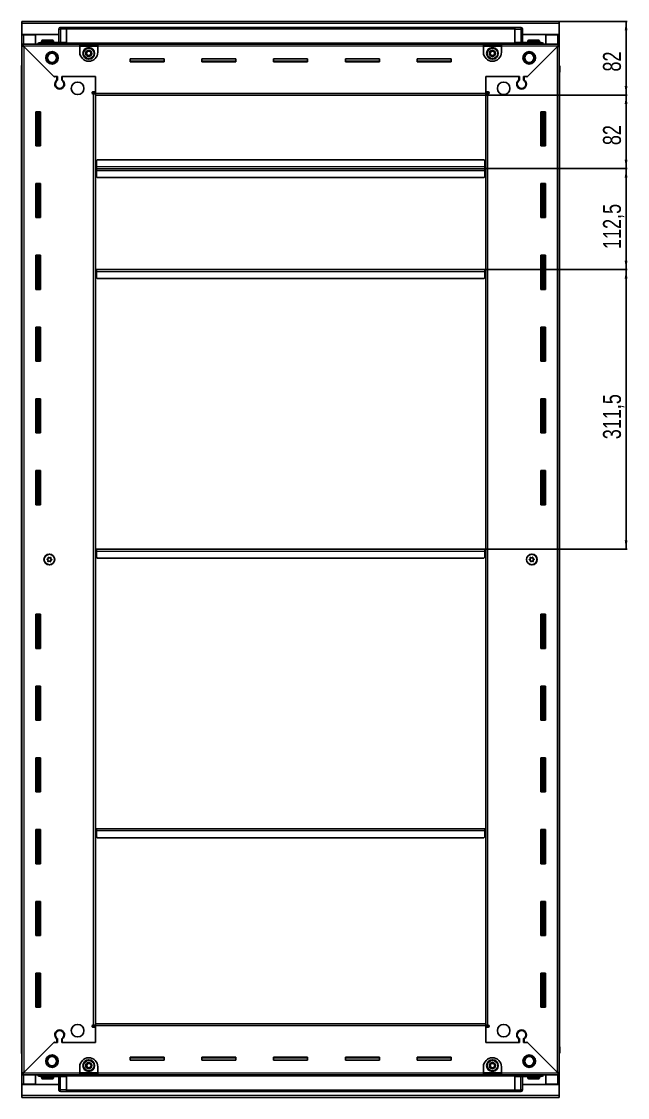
# Model space of a CAD drawing. Header units: millimetres. Extents: x 877 to 4148, y -1224 to 1882.
# Drawn here: x 3472 to 4148, y 549 to 1748 of the extents above; entities that cross this region are included whole.
import ezdxf

# ---------------------------------------------------------------- set-up
doc = ezdxf.new("R2010")
doc.units = ezdxf.units.MM
doc.layers.add('FORMAT', color=7, linetype='Continuous')
doc.styles.add('SLDTEXTSTYLE0', font='TXT', dxfattribs={"width": 0.75})
doc.dimstyles.new('SLDDIMSTYLE0', dxfattribs={"dimtxt": 20, "dimasz": 10, "dimexe": 0, "dimexo": 0.0625, "dimgap": 5, "dimtad": 2, "dimdec": 1, "dimrnd": 1e-09, "dimzin": 12, "dimdsep": 46, "dimtxsty": 'SLDTEXTSTYLE0', "dimsah": 1, "dimcen": 0.09, "dimadec": 0, "dimazin": 3, "dimtfac": 1, "dimtofl": 0, "dimtmove": 0, "dimatfit": 3, "dimfxl": 0, "dimfrac": 2, "dimtolj": 1, "dimtzin": 12, "dimarcsym": 0})

# ---------------------------------------------------------------- blocks, each defined once
blk = doc.blocks.new('_D_6')
at = {"layer": 'FORMAT'}
for p, q in [((4071.6, 1747.7), (4147.1, 1747.7)), ((4146.1, 1747.7), (4146.1, 1665.7)), ((3989.6, 1665.7), (4147.1, 1665.7))]:
    blk.add_line(p, q, dxfattribs=at)
for points in [[(4146.1, 1747.7), (4144.5, 1737.7), (4147.6, 1737.7)], [(4146.1, 1665.7), (4147.6, 1675.7), (4144.5, 1675.7)]]:
    blk.add_solid(points, dxfattribs=at)
at = {"layer": 'FORMAT', "insert": (4120.3, 1691.9), "char_height": 20, "attachment_point": 1, "rotation": 90, "style": 'SLDTEXTSTYLE0'}
blk.add_mtext('82', dxfattribs=at)
blk = doc.blocks.new('_D_7')
at = {"layer": 'FORMAT'}
for p, q in [((3989.6, 1665.7), (4147.1, 1665.7)), ((4146.1, 1583.7), (4146.1, 1665.7)), ((3988.6, 1583.7), (4147.1, 1583.7))]:
    blk.add_line(p, q, dxfattribs=at)
for points in [[(4146.1, 1665.7), (4144.5, 1655.7), (4147.6, 1655.7)], [(4146.1, 1583.7), (4147.6, 1593.7), (4144.5, 1593.7)]]:
    blk.add_solid(points, dxfattribs=at)
at = {"layer": 'FORMAT', "insert": (4120.3, 1609.9), "char_height": 20, "attachment_point": 1, "rotation": 90, "style": 'SLDTEXTSTYLE0'}
blk.add_mtext('82', dxfattribs=at)
blk = doc.blocks.new('_D_8')
at = {"layer": 'FORMAT'}
for p, q in [((3988.6, 1583.7), (4147.1, 1583.7)), ((4146.1, 1583.7), (4146.1, 1471.2)), ((3988.6, 1471.2), (4147.1, 1471.2))]:
    blk.add_line(p, q, dxfattribs=at)
for points in [[(4146.1, 1583.7), (4144.5, 1573.7), (4147.6, 1573.7)], [(4146.1, 1471.2), (4147.6, 1481.2), (4144.5, 1481.2)]]:
    blk.add_solid(points, dxfattribs=at)
at = {"layer": 'FORMAT', "insert": (4120.3, 1494.2), "char_height": 20, "attachment_point": 1, "rotation": 90, "style": 'SLDTEXTSTYLE0'}
blk.add_mtext('112,5', dxfattribs=at)
blk = doc.blocks.new('_D_9')
at = {"layer": 'FORMAT'}
for p, q in [((3988.6, 1471.2), (4147.1, 1471.2)), ((4146.1, 1471.2), (4146.1, 1159.7)), ((3988.6, 1159.7), (4147.1, 1159.7))]:
    blk.add_line(p, q, dxfattribs=at)
for points in [[(4146.1, 1471.2), (4144.5, 1461.2), (4147.6, 1461.2)], [(4146.1, 1159.7), (4147.6, 1169.7), (4144.5, 1169.7)]]:
    blk.add_solid(points, dxfattribs=at)
at = {"layer": 'FORMAT', "insert": (4120.3, 1282.2), "char_height": 20, "attachment_point": 1, "rotation": 90, "style": 'SLDTEXTSTYLE0'}
blk.add_mtext('311,5', dxfattribs=at)

msp = doc.modelspace()

# ---------------------------------------------------------------- linework, layer by layer
at = {"color": 7, "linetype": 'Continuous', "lineweight": 25}
for p, q in [((3472.58, 1745.56), (3472.58, 1747.66)), ((3472.58, 1747.66), (4071.58, 1747.66)), ((3472.58, 1733.16), (3472.58, 1745.56)), ((3513.58, 1724.16), (3513.58, 1739.16)), ((3514.26, 1740.66), (3514.26, 1740.66)), ((3515.58, 1741.16), (3522.08, 1741.16)), ((3515.58, 1741.16), (3522.08, 1741.16)), ((3522.08, 1741.16), (3522.08, 1741.16)), ((3522.08, 1741.16), (3522.08, 1741.16)), ((3522.08, 1741.16), (3522.08, 1739.16)), ((4022.08, 1741.01), (3522.08, 1741.01)), ((3522.08, 1724.16), (3522.08, 1739.16)), ((4022.08, 1741.16), (4022.08, 1741.16)), ((4028.58, 1741.16), (4022.08, 1741.16)), ((4028.58, 1741.16), (4022.08, 1741.16)), ((4022.08, 1741.16), (4022.08, 1739.16)), ((4022.08, 1724.16), (4022.08, 1739.16)), ((4030.58, 1739.16), (4030.58, 1739.16)), ((4030.58, 1724.16), (4030.58, 1739.16)), ((4071.58, 1747.66), (4071.58, 1745.56)), ((4071.58, 1745.56), (4071.58, 1733.16)), ((3513.58, 1733.16), (3472.58, 1733.16)), ((3472.58, 1732.66), (3472.58, 1733.16)), ((3472.58, 1732.66), (3474.68, 1732.66)), ((3472.58, 1722.41), (3472.58, 1732.66)), ((3474.08, 1732.66), (3474.08, 1733.16)), ((3487.58, 1732.66), (3474.68, 1732.66)), ((3487.58, 1722.41), (3487.58, 1732.66)), ((3495.38, 1726.86), (3506.78, 1726.86)), ((4071.58, 1733.16), (4030.58, 1733.16)), ((4037.38, 1726.86), (4048.78, 1726.86)), ((4056.58, 1722.41), (4056.58, 1732.66)), ((4056.58, 1732.66), (4069.48, 1732.66)), ((4069.48, 1732.66), (4071.58, 1732.66)), ((4070.08, 1732.66), (4070.08, 1733.16)), ((4071.58, 1732.66), (4071.58, 1733.16)), ((4071.58, 1732.66), (4071.58, 1722.41)), ((3472.58, 1720.91), (3472.58, 1722.41)), ((3472.58, 1722.41), (3473.58, 1722.41)), ((3472.58, 1720.41), (3472.58, 1720.91)), ((3472.58, 1720.91), (3473.58, 1720.91)), ((3472.58, 575.91), (3472.58, 1720.41)), ((3474.08, 1720.41), (3472.58, 1720.41)), ((3473.58, 1720.91), (3473.58, 1722.41)), ((3473.58, 1722.41), (3537.08, 1722.41)), ((3474.18, 1720.31), (3508.08, 1686.41)), ((3508.78, 1685.71), (3474.68, 1719.81)), ((3493.08, 1724.16), (3522.08, 1724.16)), ((3494.58, 1726.06), (3494.58, 1724.16)), ((3507.58, 1724.16), (3507.58, 1726.06)), ((3522.01, 1722.41), (3522.08, 1724.13)), ((3522.08, 1724.16), (3522.08, 1723.66)), ((3522.08, 1723.01), (4022.08, 1723.01)), ((3537.08, 1720.31), (3537.08, 1722.41)), ((3537.08, 1722.41), (3557.08, 1722.41)), ((3537.08, 1720.91), (3557.08, 1720.91)), ((3537.08, 1713.41), (3537.08, 1720.31)), ((3557.08, 1722.41), (3987.08, 1722.41)), ((3557.08, 1722.41), (3557.08, 1720.31)), ((3557.08, 1720.31), (3557.08, 1713.41)), ((3987.08, 1720.31), (3987.08, 1722.41)), ((3987.08, 1722.41), (4007.08, 1722.41)), ((3987.08, 1720.91), (4007.08, 1720.91)), ((3987.08, 1713.41), (3987.08, 1720.31)), ((4007.08, 1722.41), (4070.58, 1722.41)), ((4007.08, 1722.41), (4007.08, 1720.31)), ((4007.08, 1720.31), (4007.08, 1713.41)), ((4022.08, 1724.16), (4022.08, 1723.66)), ((4051.08, 1724.16), (4022.08, 1724.16)), ((4022.08, 1724.13), (4022.16, 1722.41)), ((4069.48, 1719.81), (4035.38, 1685.71)), ((4036.08, 1686.41), (4069.98, 1720.31)), ((4036.58, 1726.06), (4036.58, 1724.16)), ((4049.58, 1724.16), (4049.58, 1726.06)), ((4070.08, 1720.41), (4071.58, 1720.41)), ((4070.58, 1720.91), (4070.58, 1722.41)), ((4070.58, 1722.41), (4071.58, 1722.41)), ((4070.58, 1720.91), (4071.58, 1720.91)), ((4071.58, 1720.91), (4071.58, 1722.41)), ((4071.58, 1720.91), (4071.58, 1720.41)), ((4071.58, 1720.41), (4071.58, 575.91)), ((3631.08, 1706.16), (3593.08, 1706.16)), ((3593.08, 1706.16), (3593.08, 1702.66)), ((3631.08, 1703.41), (3593.08, 1703.41)), ((3593.08, 1702.66), (3631.08, 1702.66)), ((3631.08, 1702.66), (3631.08, 1706.16)), ((3711.08, 1706.16), (3673.08, 1706.16)), ((3673.08, 1706.16), (3673.08, 1702.66)), ((3711.08, 1703.41), (3673.08, 1703.41)), ((3673.08, 1702.66), (3711.08, 1702.66)), ((3711.08, 1702.66), (3711.08, 1706.16)), ((3791.08, 1706.16), (3753.08, 1706.16)), ((3753.08, 1706.16), (3753.08, 1702.66)), ((3791.08, 1703.41), (3753.08, 1703.41)), ((3753.08, 1702.66), (3791.08, 1702.66)), ((3791.08, 1702.66), (3791.08, 1706.16)), ((3871.08, 1706.16), (3833.08, 1706.16)), ((3833.08, 1706.16), (3833.08, 1702.66)), ((3871.08, 1703.41), (3833.08, 1703.41)), ((3833.08, 1702.66), (3871.08, 1702.66)), ((3871.08, 1702.66), (3871.08, 1706.16)), ((3951.08, 1706.16), (3913.08, 1706.16)), ((3913.08, 1706.16), (3913.08, 1702.66)), ((3951.08, 1703.41), (3913.08, 1703.41)), ((3913.08, 1702.66), (3951.08, 1702.66)), ((3951.08, 1702.66), (3951.08, 1706.16)), ((3472.08, 1697.66), (3472.08, 1691.16)), ((3472.08, 1691.16), (3472.08, 1697.66)), ((3472.08, 1691.16), (3472.08, 1691.16)), ((3472.58, 1691.16), (3472.08, 1691.16)), ((3472.23, 1691.16), (3472.23, 605.16)), ((4071.59, 1698.98), (4071.59, 1698.98)), ((4071.59, 1691.16), (4072.08, 1691.16)), ((4071.93, 605.16), (4071.93, 1691.16)), ((4072.08, 1691.16), (4072.08, 1697.66)), ((4072.08, 1691.16), (4072.08, 1691.16)), ((4072.09, 1691.16), (4072.08, 1691.16)), ((4072.09, 1697.66), (4072.09, 1691.16)), ((3508.08, 1686.41), (3512.28, 1686.41)), ((3509.48, 1686.41), (3508.78, 1685.71)), ((3511.58, 1686.41), (3509.48, 1686.41)), ((3511.58, 1686.41), (3511.58, 1682.52)), ((3512.28, 1686.41), (3512.28, 1682.12)), ((3516.88, 1686.41), (3554.58, 1686.41)), ((3516.88, 1682.12), (3516.88, 1686.41)), ((3517.58, 1682.52), (3517.58, 1686.41)), ((3554.58, 1686.41), (3517.58, 1686.41)), ((3554.58, 1667.76), (3554.58, 1686.41)), ((3554.58, 1669.16), (3554.58, 1686.41)), ((3989.58, 1686.41), (4027.28, 1686.41)), ((3989.58, 1667.76), (3989.58, 1686.41)), ((3989.58, 1686.41), (3989.58, 1669.16)), ((4026.58, 1686.41), (3989.58, 1686.41)), ((4026.58, 1686.41), (4026.58, 1682.52)), ((4027.28, 1686.41), (4027.28, 1682.12)), ((4031.88, 1686.41), (4036.08, 1686.41)), ((4031.88, 1682.12), (4031.88, 1686.41)), ((4034.68, 1686.41), (4032.58, 1686.41)), ((4032.58, 1682.52), (4032.58, 1686.41)), ((4035.38, 1685.71), (4034.68, 1686.41)), ((3512.58, 1673.55), (3512.58, 1672.79)), ((3551.73, 1669.16), (3554.58, 1669.16)), ((3552.48, 1667.16), (3551.73, 1667.16)), ((3552.48, 1667.16), (3554.58, 1667.16)), ((3554.58, 1668.16), (3552.58, 1668.16)), ((3552.58, 1668.16), (3552.58, 1667.16)), ((3554.58, 1665.66), (3554.58, 1667.76)), ((3989.58, 1669.16), (3992.43, 1669.16)), ((3991.58, 1668.16), (3989.58, 1668.16)), ((3989.58, 1667.76), (3989.58, 1665.66)), ((3989.58, 1667.16), (3991.68, 1667.16)), ((3991.58, 1667.16), (3991.58, 1668.16)), ((3992.43, 1667.16), (3991.68, 1667.16)), ((4031.58, 1673.55), (4031.58, 1672.79)), ((3989.58, 1665.66), (3554.58, 1665.66)), ((3554.58, 630.66), (3554.58, 1665.66)), ((3989.58, 1665.66), (3989.58, 630.66)), ((3493.08, 1647.16), (3488.08, 1647.16)), ((3488.08, 1647.16), (3488.08, 1609.16)), ((3490.23, 1609.16), (3490.23, 1647.16)), ((3492.03, 1609.16), (3492.03, 1647.16)), ((3492.06, 1609.16), (3492.06, 1647.16)), ((3493.08, 1609.16), (3493.08, 1647.16)), ((4051.08, 1647.16), (4051.08, 1609.16)), ((4056.08, 1647.16), (4051.08, 1647.16)), ((4052.11, 1647.16), (4052.11, 1609.16)), ((4052.14, 1647.16), (4052.14, 1609.16)), ((4053.93, 1647.16), (4053.93, 1609.16)), ((4056.08, 1609.16), (4056.08, 1647.16)), ((3488.08, 1609.16), (3493.08, 1609.16)), ((4051.08, 1609.16), (4056.08, 1609.16)), ((3555.33, 1583.66), (3554.58, 1583.66)), ((3555.58, 1586.51), (3555.33, 1586.51)), ((3555.33, 1586.51), (3555.33, 1583.66)), ((3555.33, 1583.66), (3555.33, 1580.81)), ((3556.58, 1593.66), (3555.58, 1592.66)), ((3555.58, 1592.66), (3555.58, 1585.76)), ((3555.58, 1583.66), (3555.58, 1585.76)), ((3555.58, 1581.56), (3555.58, 1583.66)), ((3988.58, 1583.66), (3555.58, 1583.66)), ((3987.58, 1593.66), (3556.58, 1593.66)), ((3988.58, 1592.66), (3987.58, 1593.66)), ((3988.58, 1585.76), (3988.58, 1592.66)), ((3988.83, 1586.51), (3988.58, 1586.51)), ((3988.58, 1585.76), (3988.58, 1583.66)), ((3988.58, 1583.66), (3988.58, 1581.56)), ((3988.83, 1583.66), (3988.83, 1586.51)), ((3988.83, 1580.81), (3988.83, 1583.66)), ((3989.58, 1583.66), (3988.83, 1583.66)), ((3555.33, 1580.81), (3555.58, 1580.81)), ((3555.58, 1581.56), (3555.58, 1574.66)), ((3555.58, 1574.66), (3556.58, 1573.66)), ((3556.58, 1573.66), (3987.58, 1573.66)), ((3987.58, 1573.66), (3988.58, 1574.66)), ((3988.58, 1574.66), (3988.58, 1581.56)), ((3988.58, 1580.81), (3988.83, 1580.81)), ((3493.08, 1567.16), (3488.08, 1567.16)), ((3488.08, 1567.16), (3488.08, 1529.16)), ((3490.23, 1529.16), (3490.23, 1567.16)), ((3492.03, 1529.16), (3492.03, 1567.16)), ((3492.06, 1529.16), (3492.06, 1567.16)), ((3493.08, 1529.16), (3493.08, 1567.16)), ((4051.08, 1567.16), (4051.08, 1529.16)), ((4056.08, 1567.16), (4051.08, 1567.16)), ((4052.11, 1567.16), (4052.11, 1529.16)), ((4052.14, 1567.16), (4052.14, 1529.16)), ((4053.93, 1567.16), (4053.93, 1529.16)), ((4056.08, 1529.16), (4056.08, 1567.16)), ((3488.08, 1529.16), (3493.08, 1529.16)), ((4051.08, 1529.16), (4056.08, 1529.16)), ((3493.08, 1487.16), (3488.08, 1487.16)), ((3488.08, 1487.16), (3488.08, 1449.16)), ((3490.23, 1449.16), (3490.23, 1487.16)), ((3492.03, 1449.16), (3492.03, 1487.16)), ((3492.06, 1449.16), (3492.06, 1487.16)), ((3493.08, 1449.16), (3493.08, 1487.16)), ((4051.08, 1487.16), (4051.08, 1449.16)), ((4056.08, 1487.16), (4051.08, 1487.16)), ((4052.11, 1487.16), (4052.11, 1449.16)), ((4052.14, 1487.16), (4052.14, 1449.16)), ((4053.93, 1487.16), (4053.93, 1449.16)), ((4056.08, 1449.16), (4056.08, 1487.16)), ((3554.58, 1471.16), (3555.33, 1471.16)), ((3555.33, 1471.16), (3555.33, 1468.31)), ((3555.33, 1468.31), (3555.58, 1468.31)), ((3555.58, 1469.06), (3555.58, 1471.16)), ((3555.58, 1471.16), (3988.58, 1471.16)), ((3555.58, 1469.06), (3555.58, 1462.16)), ((3988.58, 1471.16), (3988.58, 1469.06)), ((3988.58, 1462.16), (3988.58, 1469.06)), ((3988.58, 1468.31), (3988.83, 1468.31)), ((3988.83, 1468.31), (3988.83, 1471.16)), ((3988.83, 1471.16), (3989.58, 1471.16)), ((3555.58, 1462.16), (3556.58, 1461.16)), ((3556.58, 1461.16), (3987.58, 1461.16)), ((3987.58, 1461.16), (3988.58, 1462.16)), ((3488.08, 1449.16), (3493.08, 1449.16)), ((4051.08, 1449.16), (4056.08, 1449.16)), ((3493.08, 1407.16), (3488.08, 1407.16)), ((3488.08, 1407.16), (3488.08, 1369.16)), ((3490.23, 1369.16), (3490.23, 1407.16)), ((3492.03, 1369.16), (3492.03, 1407.16)), ((3492.06, 1369.16), (3492.06, 1407.16)), ((3493.08, 1369.16), (3493.08, 1407.16)), ((4051.08, 1407.16), (4051.08, 1369.16)), ((4056.08, 1407.16), (4051.08, 1407.16)), ((4052.11, 1407.16), (4052.11, 1369.16)), ((4052.14, 1407.16), (4052.14, 1369.16)), ((4053.93, 1407.16), (4053.93, 1369.16)), ((4056.08, 1369.16), (4056.08, 1407.16)), ((3488.08, 1369.16), (3493.08, 1369.16)), ((4051.08, 1369.16), (4056.08, 1369.16)), ((3493.08, 1327.16), (3488.08, 1327.16)), ((3488.08, 1327.16), (3488.08, 1289.16)), ((3490.23, 1289.16), (3490.23, 1327.16)), ((3492.03, 1289.16), (3492.03, 1327.16)), ((3492.06, 1289.16), (3492.06, 1327.16)), ((3493.08, 1289.16), (3493.08, 1327.16)), ((4051.08, 1327.16), (4051.08, 1289.16)), ((4056.08, 1327.16), (4051.08, 1327.16)), ((4052.11, 1327.16), (4052.11, 1289.16)), ((4052.14, 1327.16), (4052.14, 1289.16)), ((4053.93, 1327.16), (4053.93, 1289.16)), ((4056.08, 1289.16), (4056.08, 1327.16)), ((3488.08, 1289.16), (3493.08, 1289.16)), ((4051.08, 1289.16), (4056.08, 1289.16)), ((3493.08, 1247.16), (3488.08, 1247.16)), ((3488.08, 1247.16), (3488.08, 1209.16)), ((3490.23, 1209.16), (3490.23, 1247.16)), ((3492.03, 1209.16), (3492.03, 1247.16)), ((3492.06, 1209.16), (3492.06, 1247.16)), ((3493.08, 1209.16), (3493.08, 1247.16)), ((4051.08, 1247.16), (4051.08, 1209.16)), ((4056.08, 1247.16), (4051.08, 1247.16)), ((4052.11, 1247.16), (4052.11, 1209.16)), ((4052.14, 1247.16), (4052.14, 1209.16)), ((4053.93, 1247.16), (4053.93, 1209.16)), ((4056.08, 1209.16), (4056.08, 1247.16)), ((3488.08, 1209.16), (3493.08, 1209.16)), ((4051.08, 1209.16), (4056.08, 1209.16)), ((3554.58, 1159.66), (3555.33, 1159.66)), ((3555.33, 1159.66), (3555.33, 1156.81)), ((3555.33, 1156.81), (3555.58, 1156.81)), ((3555.58, 1159.66), (3988.58, 1159.66)), ((3555.58, 1157.56), (3555.58, 1159.66)), ((3555.58, 1157.56), (3555.58, 1150.66)), ((3988.58, 1159.66), (3988.58, 1157.56)), ((3988.58, 1150.66), (3988.58, 1157.56)), ((3988.58, 1156.81), (3988.83, 1156.81)), ((3988.83, 1156.81), (3988.83, 1159.66)), ((3988.83, 1159.66), (3989.58, 1159.66)), ((3555.58, 1150.66), (3556.58, 1149.66)), ((3556.58, 1149.66), (3987.58, 1149.66)), ((3987.58, 1149.66), (3988.58, 1150.66)), ((3493.08, 1087.16), (3488.08, 1087.16)), ((3488.08, 1087.16), (3488.08, 1049.16)), ((3490.23, 1049.16), (3490.23, 1087.16)), ((3492.03, 1049.16), (3492.03, 1087.16)), ((3492.06, 1049.16), (3492.06, 1087.16)), ((3493.08, 1049.16), (3493.08, 1087.16)), ((4051.08, 1087.16), (4051.08, 1049.16)), ((4056.08, 1087.16), (4051.08, 1087.16)), ((4052.11, 1087.16), (4052.11, 1049.16)), ((4052.14, 1087.16), (4052.14, 1049.16)), ((4053.93, 1087.16), (4053.93, 1049.16)), ((4056.08, 1049.16), (4056.08, 1087.16)), ((3488.08, 1049.16), (3493.08, 1049.16)), ((4051.08, 1049.16), (4056.08, 1049.16)), ((3493.08, 1007.16), (3488.08, 1007.16)), ((3488.08, 1007.16), (3488.08, 969.16)), ((3490.23, 969.16), (3490.23, 1007.16)), ((3492.03, 969.16), (3492.03, 1007.16)), ((3492.06, 969.16), (3492.06, 1007.16)), ((3493.08, 969.16), (3493.08, 1007.16)), ((4051.08, 1007.16), (4051.08, 969.16)), ((4056.08, 1007.16), (4051.08, 1007.16)), ((4052.11, 1007.16), (4052.11, 969.16)), ((4052.14, 1007.16), (4052.14, 969.16)), ((4053.93, 1007.16), (4053.93, 969.16)), ((4056.08, 969.16), (4056.08, 1007.16)), ((3488.08, 969.16), (3493.08, 969.16)), ((4051.08, 969.16), (4056.08, 969.16)), ((3493.08, 927.16), (3488.08, 927.16)), ((3488.08, 927.16), (3488.08, 889.16)), ((3490.23, 889.16), (3490.23, 927.16)), ((3492.03, 889.16), (3492.03, 927.16)), ((3492.06, 889.16), (3492.06, 927.16)), ((3493.08, 889.16), (3493.08, 927.16)), ((4051.08, 927.16), (4051.08, 889.16)), ((4056.08, 927.16), (4051.08, 927.16)), ((4052.11, 927.16), (4052.11, 889.16)), ((4052.14, 927.16), (4052.14, 889.16)), ((4053.93, 927.16), (4053.93, 889.16)), ((4056.08, 889.16), (4056.08, 927.16)), ((3488.08, 889.16), (3493.08, 889.16)), ((4051.08, 889.16), (4056.08, 889.16)), ((3493.08, 847.16), (3488.08, 847.16)), ((3488.08, 847.16), (3488.08, 809.16)), ((3490.23, 809.16), (3490.23, 847.16)), ((3492.03, 809.16), (3492.03, 847.16)), ((3492.06, 809.16), (3492.06, 847.16)), ((3493.08, 809.16), (3493.08, 847.16)), ((3554.58, 848.16), (3555.33, 848.16)), ((3555.33, 848.16), (3555.33, 845.31)), ((3555.33, 845.31), (3555.58, 845.31)), ((3555.58, 846.06), (3555.58, 848.16)), ((3555.58, 848.16), (3988.58, 848.16)), ((3555.58, 846.06), (3555.58, 839.16)), ((3988.58, 848.16), (3988.58, 846.06)), ((3988.58, 839.16), (3988.58, 846.06)), ((3988.58, 845.31), (3988.83, 845.31)), ((3988.83, 845.31), (3988.83, 848.16)), ((3988.83, 848.16), (3989.58, 848.16)), ((4051.08, 847.16), (4051.08, 809.16)), ((4056.08, 847.16), (4051.08, 847.16)), ((4052.11, 847.16), (4052.11, 809.16)), ((4052.14, 847.16), (4052.14, 809.16)), ((4053.93, 847.16), (4053.93, 809.16)), ((4056.08, 809.16), (4056.08, 847.16)), ((3555.58, 839.16), (3556.58, 838.16)), ((3556.58, 838.16), (3987.58, 838.16)), ((3987.58, 838.16), (3988.58, 839.16)), ((3488.08, 809.16), (3493.08, 809.16)), ((4051.08, 809.16), (4056.08, 809.16)), ((3493.08, 767.16), (3488.08, 767.16)), ((3488.08, 767.16), (3488.08, 729.16)), ((3490.23, 729.16), (3490.23, 767.16)), ((3492.03, 729.16), (3492.03, 767.16)), ((3492.06, 729.16), (3492.06, 767.16)), ((3493.08, 729.16), (3493.08, 767.16)), ((4051.08, 767.16), (4051.08, 729.16)), ((4056.08, 767.16), (4051.08, 767.16)), ((4052.11, 767.16), (4052.11, 729.16)), ((4052.14, 767.16), (4052.14, 729.16)), ((4053.93, 767.16), (4053.93, 729.16)), ((4056.08, 729.16), (4056.08, 767.16)), ((3488.08, 729.16), (3493.08, 729.16)), ((4051.08, 729.16), (4056.08, 729.16)), ((3493.08, 687.16), (3488.08, 687.16)), ((3488.08, 687.16), (3488.08, 649.16)), ((3490.23, 649.16), (3490.23, 687.16)), ((3492.03, 649.16), (3492.03, 687.16)), ((3492.06, 649.16), (3492.06, 687.16)), ((3493.08, 649.16), (3493.08, 687.16)), ((4051.08, 687.16), (4051.08, 649.16)), ((4056.08, 687.16), (4051.08, 687.16)), ((4052.11, 687.16), (4052.11, 649.16)), ((4052.14, 687.16), (4052.14, 649.16)), ((4053.93, 687.16), (4053.93, 649.16)), ((4056.08, 649.16), (4056.08, 687.16)), ((3488.08, 649.16), (3493.08, 649.16)), ((4051.08, 649.16), (4056.08, 649.16)), ((3512.58, 623.53), (3512.58, 622.77)), ((3551.73, 629.16), (3552.48, 629.16)), ((3554.58, 627.16), (3551.73, 627.16)), ((3554.58, 629.16), (3552.48, 629.16)), ((3552.58, 629.16), (3552.58, 628.16)), ((3552.58, 628.16), (3554.58, 628.16)), ((3554.58, 628.56), (3554.58, 630.66)), ((3554.58, 630.66), (3989.58, 630.66)), ((3554.58, 628.56), (3554.58, 609.91)), ((3554.58, 609.91), (3554.58, 627.16)), ((3989.58, 630.66), (3989.58, 628.56)), ((3991.68, 629.16), (3989.58, 629.16)), ((3989.58, 628.56), (3989.58, 609.91)), ((3989.58, 628.16), (3991.58, 628.16)), ((3989.58, 627.16), (3989.58, 609.91)), ((3992.43, 627.16), (3989.58, 627.16)), ((3991.58, 628.16), (3991.58, 629.16)), ((3991.68, 629.16), (3992.43, 629.16)), ((4031.58, 623.53), (4031.58, 622.77)), ((3511.58, 613.8), (3511.58, 609.91)), ((3512.28, 614.2), (3512.28, 609.91)), ((3516.88, 609.91), (3516.88, 614.2)), ((3517.58, 609.91), (3517.58, 613.8)), ((4026.58, 613.8), (4026.58, 609.91)), ((4027.28, 614.2), (4027.28, 609.91)), ((4031.88, 609.91), (4031.88, 614.2)), ((4032.58, 609.91), (4032.58, 613.8)), ((3472.08, 605.16), (3472.08, 605.16)), ((3472.08, 598.66), (3472.08, 605.16)), ((3472.08, 605.16), (3472.08, 605.16)), ((3472.08, 605.16), (3472.08, 598.66)), ((3472.58, 605.16), (3472.08, 605.16)), ((3508.08, 609.91), (3474.18, 576.01)), ((3474.68, 576.51), (3508.78, 610.61)), ((3512.28, 609.91), (3508.08, 609.91)), ((3508.78, 610.61), (3509.48, 609.91)), ((3509.48, 609.91), (3511.58, 609.91)), ((3554.58, 609.91), (3516.88, 609.91)), ((3517.58, 609.91), (3554.58, 609.91)), ((4027.28, 609.91), (3989.58, 609.91)), ((3989.58, 609.91), (4026.58, 609.91)), ((4036.08, 609.91), (4031.88, 609.91)), ((4032.58, 609.91), (4034.68, 609.91)), ((4034.68, 609.91), (4035.38, 610.61)), ((4035.38, 610.61), (4069.48, 576.51)), ((4069.98, 576.01), (4036.08, 609.91)), ((4071.58, 605.16), (4072.08, 605.16)), ((4072.09, 605.16), (4072.08, 605.16)), ((4072.08, 605.16), (4072.08, 598.66)), ((4072.09, 598.66), (4072.09, 605.16)), ((3472.58, 597.34), (3472.58, 597.34)), ((3631.08, 593.66), (3593.08, 593.66)), ((3593.08, 593.66), (3593.08, 590.16)), ((3593.08, 592.91), (3631.08, 592.91)), ((3593.08, 590.16), (3631.08, 590.16)), ((3631.08, 590.16), (3631.08, 593.66)), ((3711.08, 593.66), (3673.08, 593.66)), ((3673.08, 593.66), (3673.08, 590.16)), ((3673.08, 592.91), (3711.08, 592.91)), ((3673.08, 590.16), (3711.08, 590.16)), ((3711.08, 590.16), (3711.08, 593.66)), ((3791.08, 593.66), (3753.08, 593.66)), ((3753.08, 593.66), (3753.08, 590.16)), ((3753.08, 592.91), (3791.08, 592.91)), ((3753.08, 590.16), (3791.08, 590.16)), ((3791.08, 590.16), (3791.08, 593.66)), ((3871.08, 593.66), (3833.08, 593.66)), ((3833.08, 593.66), (3833.08, 590.16)), ((3833.08, 592.91), (3871.08, 592.91)), ((3833.08, 590.16), (3871.08, 590.16)), ((3871.08, 590.16), (3871.08, 593.66)), ((3951.08, 593.66), (3913.08, 593.66)), ((3913.08, 593.66), (3913.08, 590.16)), ((3913.08, 592.91), (3951.08, 592.91)), ((3913.08, 590.16), (3951.08, 590.16)), ((3951.08, 590.16), (3951.08, 593.66)), ((3472.58, 575.41), (3472.58, 575.91)), ((3474.08, 575.91), (3472.58, 575.91)), ((3537.08, 576.01), (3537.08, 582.91)), ((3537.08, 573.91), (3537.08, 576.01)), ((3557.08, 582.91), (3557.08, 576.01)), ((3557.08, 576.01), (3557.08, 573.91)), ((3987.08, 576.01), (3987.08, 582.91)), ((3987.08, 573.91), (3987.08, 576.01)), ((4007.08, 582.91), (4007.08, 576.01)), ((4007.08, 576.01), (4007.08, 573.91)), ((4070.08, 575.91), (4071.58, 575.91)), ((4071.58, 575.91), (4071.58, 575.41)), ((3472.58, 575.41), (3472.58, 573.91)), ((3473.58, 575.41), (3472.58, 575.41)), ((3472.58, 563.66), (3472.58, 573.91)), ((3473.58, 573.91), (3472.58, 573.91)), ((3474.68, 563.66), (3472.58, 563.66)), ((3472.58, 563.16), (3472.58, 563.66)), ((3473.58, 575.41), (3473.58, 573.91)), ((3537.08, 573.91), (3473.58, 573.91)), ((3474.08, 563.16), (3474.08, 563.66)), ((3474.68, 563.66), (3487.58, 563.66)), ((3487.58, 563.66), (3487.58, 573.91)), ((3493.08, 572.16), (3522.08, 572.16)), ((3494.58, 572.16), (3494.58, 570.26)), ((3499.16, 569.46), (3495.38, 569.46)), ((3506.78, 569.46), (3499.16, 569.46)), ((3507.58, 570.26), (3507.58, 572.16)), ((3513.58, 572.16), (3513.58, 557.16)), ((3522.08, 572.19), (3522.01, 573.91)), ((4022.08, 573.31), (3522.08, 573.31)), ((3522.08, 572.16), (3522.08, 572.66)), ((3522.08, 572.16), (3522.08, 557.16)), ((3557.08, 575.41), (3537.08, 575.41)), ((3557.08, 573.91), (3537.08, 573.91)), ((3987.08, 573.91), (3557.08, 573.91)), ((4007.08, 575.41), (3987.08, 575.41)), ((4007.08, 573.91), (3987.08, 573.91)), ((4070.58, 573.91), (4007.08, 573.91)), ((4022.16, 573.91), (4022.08, 572.19)), ((4022.08, 572.16), (4022.08, 572.66)), ((4051.08, 572.16), (4022.08, 572.16)), ((4022.08, 572.16), (4022.08, 557.16)), ((4030.58, 572.16), (4030.58, 557.16)), ((4036.58, 572.16), (4036.58, 570.26)), ((4044.38, 569.46), (4037.38, 569.46)), ((4048.78, 569.46), (4044.38, 569.46)), ((4049.58, 570.26), (4049.58, 572.16)), ((4056.58, 563.66), (4056.58, 573.91)), ((4069.48, 563.66), (4056.58, 563.66)), ((4071.58, 563.66), (4069.48, 563.66)), ((4070.08, 563.16), (4070.08, 563.66)), ((4070.58, 575.41), (4070.58, 573.91)), ((4071.58, 575.41), (4070.58, 575.41)), ((4071.58, 573.91), (4070.58, 573.91)), ((4071.58, 575.41), (4071.58, 573.91)), ((4071.58, 573.91), (4071.58, 563.66)), ((4071.58, 563.16), (4071.58, 563.66)), ((3472.58, 563.16), (3513.58, 563.16)), ((3472.58, 550.76), (3472.58, 563.16)), ((3513.58, 557.16), (3513.58, 557.16)), ((3515.58, 555.16), (3522.08, 555.16)), ((3515.58, 555.16), (3522.08, 555.16)), ((3522.08, 555.16), (3522.08, 557.16)), ((3522.08, 555.31), (4022.08, 555.31)), ((3522.08, 555.16), (3522.08, 555.16)), ((4022.08, 555.16), (4022.08, 557.16)), ((4022.08, 555.16), (4022.09, 555.16)), ((4028.58, 555.16), (4022.08, 555.16)), ((4022.08, 555.16), (4022.08, 555.16)), ((4028.58, 555.16), (4022.08, 555.16)), ((4029.91, 555.66), (4029.91, 555.66)), ((4030.58, 563.16), (4071.58, 563.16)), ((4071.58, 563.16), (4071.58, 550.76)), ((3472.58, 548.66), (3472.58, 550.76)), ((4071.58, 548.66), (3472.58, 548.66)), ((4071.58, 550.76), (4071.58, 548.66))]:
    msp.add_line(p, q, dxfattribs=at)
at = {"color": 8, "linetype": 'Continuous', "lineweight": 18}
for p, q in [((4071.58, 1745.56), (3472.58, 1745.56)), ((3513.58, 1739.16), (3515.58, 1739.16)), ((3515.58, 1741.16), (3515.58, 1739.16)), ((3515.58, 1739.16), (3515.58, 1724.16)), ((3522.08, 1739.16), (3515.58, 1739.16)), ((4022.08, 1739.01), (3522.08, 1739.01)), ((4022.08, 1739.16), (4028.58, 1739.16)), ((4028.58, 1741.16), (4028.58, 1739.16)), ((4028.58, 1739.16), (4028.58, 1724.16)), ((4030.58, 1739.16), (4028.58, 1739.16)), ((3474.68, 1732.66), (3474.68, 1733.16)), ((3474.68, 1722.41), (3474.68, 1732.66)), ((4069.48, 1733.16), (4069.48, 1732.66)), ((4069.48, 1732.66), (4069.48, 1722.41)), ((3537.08, 1720.31), (3474.18, 1720.31)), ((3474.68, 1719.81), (3474.68, 576.51)), ((3494.58, 1726.06), (3507.58, 1726.06)), ((4022.08, 1723.66), (3522.08, 1723.66)), ((4022.08, 1722.42), (3522.08, 1722.42)), ((3537.08, 1720.31), (3557.08, 1720.31)), ((3987.08, 1720.31), (3557.08, 1720.31)), ((3987.08, 1720.31), (4007.08, 1720.31)), ((4069.98, 1720.31), (4007.08, 1720.31)), ((4036.58, 1726.06), (4049.58, 1726.06)), ((4069.48, 576.51), (4069.48, 1719.81)), ((3472.58, 1697.66), (3472.08, 1697.66)), ((4071.58, 1697.66), (4072.08, 1697.66)), ((3552.48, 629.16), (3552.48, 1667.16)), ((3554.58, 1667.76), (3989.58, 1667.76)), ((3991.68, 1667.16), (3991.68, 629.16)), ((3489.58, 1647.16), (3489.58, 1609.16)), ((3490.82, 1647.16), (3490.82, 1609.16)), ((4053.35, 1609.16), (4053.35, 1647.16)), ((4054.58, 1609.16), (4054.58, 1647.16)), ((3988.58, 1585.76), (3555.58, 1585.76)), ((3555.58, 1581.56), (3988.58, 1581.56)), ((3489.58, 1567.16), (3489.58, 1529.16)), ((3490.82, 1567.16), (3490.82, 1529.16)), ((4053.35, 1529.16), (4053.35, 1567.16)), ((4054.58, 1529.16), (4054.58, 1567.16)), ((3489.58, 1487.16), (3489.58, 1449.16)), ((3490.82, 1487.16), (3490.82, 1449.16)), ((4053.35, 1449.16), (4053.35, 1487.16)), ((4054.58, 1449.16), (4054.58, 1487.16)), ((3555.58, 1469.06), (3988.58, 1469.06)), ((3489.58, 1407.16), (3489.58, 1369.16)), ((3490.82, 1407.16), (3490.82, 1369.16)), ((4053.35, 1369.16), (4053.35, 1407.16)), ((4054.58, 1369.16), (4054.58, 1407.16)), ((3489.58, 1327.16), (3489.58, 1289.16)), ((3490.82, 1327.16), (3490.82, 1289.16)), ((4053.35, 1289.16), (4053.35, 1327.16)), ((4054.58, 1289.16), (4054.58, 1327.16)), ((3489.58, 1247.16), (3489.58, 1209.16)), ((3490.82, 1247.16), (3490.82, 1209.16)), ((4053.35, 1209.16), (4053.35, 1247.16)), ((4054.58, 1209.16), (4054.58, 1247.16)), ((3555.58, 1157.56), (3988.58, 1157.56)), ((3489.58, 1087.16), (3489.58, 1049.16)), ((3490.82, 1087.16), (3490.82, 1049.16)), ((4053.35, 1049.16), (4053.35, 1087.16)), ((4054.58, 1049.16), (4054.58, 1087.16)), ((3489.58, 1007.16), (3489.58, 969.16)), ((3490.82, 1007.16), (3490.82, 969.16)), ((4053.35, 969.16), (4053.35, 1007.16)), ((4054.58, 969.16), (4054.58, 1007.16)), ((3489.58, 927.16), (3489.58, 889.16)), ((3490.82, 927.16), (3490.82, 889.16)), ((4053.35, 889.16), (4053.35, 927.16)), ((4054.58, 889.16), (4054.58, 927.16)), ((3489.58, 847.16), (3489.58, 809.16)), ((3490.82, 847.16), (3490.82, 809.16)), ((3555.58, 846.06), (3988.58, 846.06)), ((4053.35, 809.16), (4053.35, 847.16)), ((4054.58, 809.16), (4054.58, 847.16)), ((3489.58, 767.16), (3489.58, 729.16)), ((3490.82, 767.16), (3490.82, 729.16)), ((4053.35, 729.16), (4053.35, 767.16)), ((4054.58, 729.16), (4054.58, 767.16)), ((3489.58, 687.16), (3489.58, 649.16)), ((3490.82, 687.16), (3490.82, 649.16)), ((4053.35, 649.16), (4053.35, 687.16)), ((4054.58, 649.16), (4054.58, 687.16)), ((3989.58, 628.56), (3554.58, 628.56)), ((3472.58, 598.66), (3472.08, 598.66)), ((4071.58, 598.66), (4072.08, 598.66)), ((3474.18, 576.01), (3537.08, 576.01)), ((3557.08, 576.01), (3537.08, 576.01)), ((3557.08, 576.01), (3987.08, 576.01)), ((4007.08, 576.01), (3987.08, 576.01)), ((4007.08, 576.01), (4069.98, 576.01)), ((3474.68, 563.66), (3474.68, 573.91)), ((3474.68, 563.16), (3474.68, 563.66)), ((3498.89, 570.26), (3494.58, 570.26)), ((3507.58, 570.26), (3498.89, 570.26)), ((3515.58, 557.16), (3515.58, 572.16)), ((3522.08, 573.89), (4022.08, 573.89)), ((3522.08, 572.66), (4022.08, 572.66)), ((4028.58, 557.16), (4028.58, 572.16)), ((4044.56, 570.26), (4036.58, 570.26)), ((4049.58, 570.26), (4044.56, 570.26)), ((4069.48, 573.91), (4069.48, 563.66)), ((4069.48, 563.66), (4069.48, 563.16)), ((3513.58, 557.16), (3515.58, 557.16)), ((3522.08, 557.16), (3515.58, 557.16)), ((3515.58, 555.16), (3515.58, 557.16)), ((3522.08, 557.31), (4022.08, 557.31)), ((4022.08, 557.16), (4028.58, 557.16)), ((4030.58, 557.16), (4028.58, 557.16)), ((4028.58, 555.16), (4028.58, 557.16)), ((4071.58, 550.76), (3472.58, 550.76))]:
    msp.add_line(p, q, dxfattribs=at)
at = {"color": 7, "linetype": 'Continuous', "lineweight": 25, "flags": 128}
for points in [[(4030.44, 1739.91), (4030.55, 1739.55), (4030.58, 1739.16)], [(3513.73, 556.41), (3513.62, 556.77), (3513.58, 557.16)]]:
    msp.add_lwpolyline(points, dxfattribs=at)
at = {"color": 7, "linetype": 'Continuous', "lineweight": 25}
for centre, radius in [((3547.08, 1712.16), 6.5), ((3547.08, 1712.16), 3.46), ((3997.08, 1712.16), 6.5), ((3997.08, 1712.16), 3.46), ((3506.08, 1707.16), 7), ((3506.08, 1707.16), 6.02), ((3506.08, 1707.16), 5.1), ((4038.08, 1707.16), 7), ((4038.08, 1707.16), 6.03), ((4038.08, 1707.16), 5.1), ((3534.58, 1673.16), 7), ((4009.58, 1673.16), 7), ((3503.08, 1148.16), 6), ((3503.23, 1148.16), 5.79), ((4041.08, 1148.16), 6), ((4040.93, 1148.16), 5.79), ((3503.23, 1148.16), 1.85), ((4040.93, 1148.16), 1.85), ((3534.58, 623.16), 7), ((4009.58, 623.16), 7), ((3506.08, 589.16), 7), ((3506.08, 589.16), 6.02), ((3506.08, 589.16), 5.1), ((3547.08, 584.16), 6.5), ((3547.08, 584.16), 3.46), ((3997.08, 584.16), 6.5), ((3997.08, 584.16), 3.46), ((4038.08, 589.16), 7), ((4038.08, 589.16), 6.02), ((4038.08, 589.16), 5.1)]:
    msp.add_circle(centre, radius, dxfattribs=at)
at = {"color": 8, "linetype": 'Continuous', "lineweight": 18}
for centre in [(3547.08, 1712.16), (3997.08, 1712.16), (3547.08, 584.16), (3997.08, 584.16)]:
    msp.add_circle(centre, 5.7, dxfattribs=at)
at = {"color": 7, "linetype": 'Continuous', "lineweight": 25}
for centre, radius, start, end in [((3515.58, 1739.16), 2, 90, 180), ((3515.58, 1739.16), 2, 90, 131.40962), ((4028.58, 1739.16), 2, 0, 90), ((3495.38, 1726.06), 0.8, 90, 180), ((3506.78, 1726.06), 0.8, 0, 90), ((4037.38, 1726.06), 0.8, 90, 180), ((4048.78, 1726.06), 0.8, 0, 90), ((3513.38, 1724.36), 0.2, 270, 0), ((3547.08, 1712.16), 2.5, 74.01559, 134.01559), ((3997.08, 1712.16), 2.5, 100.11158, 160.11158), ((3997.08, 1712.16), 2.5, 40.11158, 100.11158), ((4030.78, 1724.36), 0.2, 180, 270), ((3547.08, 1713.41), 10, 180, 270), ((3547.08, 1712.16), 2.5, 134.01559, 194.01559), ((3547.08, 1712.16), 2.5, 194.01559, 254.01559), ((3547.08, 1712.16), 2.5, 254.01559, 314.01559), ((3547.08, 1713.41), 10, 270, 0), ((3547.08, 1712.16), 2.5, 14.01559, 74.01559), ((3547.08, 1712.16), 2.5, 314.01559, 14.01559), ((3997.08, 1713.41), 10, 180, 270), ((3997.08, 1712.16), 2.5, 160.11158, 220.11158), ((3997.08, 1712.16), 2.5, 220.11158, 280.11158), ((3997.08, 1713.41), 10, 270, 0), ((3997.08, 1712.16), 2.5, 280.11158, 340.11158), ((3997.08, 1712.16), 2.5, 340.11158, 40.11158), ((3474.08, 1697.66), 2, 138.59038, 180), ((4070.08, 1697.66), 2, 0, 41.39416), ((3514.58, 1677.91), 5.5, 123.05573, 56.94427), ((3514.58, 1677.91), 4.8, 118.63099, 61.36901), ((4029.58, 1677.91), 5.5, 123.05573, 56.94427), ((4029.58, 1677.91), 4.8, 118.63099, 61.36901), ((3551.73, 1668.16), 1, 90, 270), ((3992.43, 1668.16), 1, 270, 90), ((3514.58, 618.41), 5.5, 303.05573, 236.94427), ((3551.73, 628.16), 1, 90, 270), ((3992.43, 628.16), 1, 270, 90), ((4029.58, 618.41), 5.5, 303.05573, 236.94427), ((3514.58, 618.41), 4.8, 298.63099, 241.36901), ((4029.58, 618.41), 4.8, 298.63099, 241.36901), ((3474.08, 598.66), 2, 180, 221.39416), ((3547.08, 582.91), 10, 90, 180), ((3547.08, 582.91), 10, 0, 90), ((3997.08, 582.91), 10, 90, 180), ((3997.08, 582.91), 10, 0, 90), ((4070.08, 598.66), 2, 318.59038, 0), ((3547.08, 584.16), 2.5, 127.47401, 187.47401), ((3547.08, 584.16), 2.5, 187.47401, 247.47401), ((3547.08, 584.16), 2.5, 67.47401, 127.47401), ((3547.08, 584.16), 2.5, 247.47401, 307.47401), ((3547.08, 584.16), 2.5, 7.47401, 67.47401), ((3547.08, 584.16), 2.5, 307.47401, 7.47401), ((3997.08, 584.16), 2.5, 147.04236, 207.04236), ((3997.08, 584.16), 2.5, 207.04236, 267.04236), ((3997.08, 584.16), 2.5, 87.04236, 147.04236), ((3997.08, 584.16), 2.5, 267.04236, 327.04236), ((3997.08, 584.16), 2.5, 27.04236, 87.04236), ((3997.08, 584.16), 2.5, 327.04236, 27.04236), ((3495.38, 570.26), 0.8, 180, 270), ((3506.78, 570.26), 0.8, 270, 360), ((3513.38, 571.96), 0.2, 0, 90), ((4030.78, 571.96), 0.2, 90, 180), ((4037.38, 570.26), 0.8, 180, 270), ((4048.78, 570.26), 0.8, 270, 0), ((3515.58, 557.16), 2, 180, 270), ((4028.58, 557.16), 2, 270, 0)]:
    msp.add_arc(centre, radius, start, end, dxfattribs=at)
for points, knots in [([(3472.58, 1720.41), (3472.61, 1720.36), (3472.66, 1720.27), (3473.06, 1720.14), (3473.61, 1720.01), (3474.19, 1719.9), (3474.56, 1719.83), (3474.68, 1719.81)], [0, 0, 0, 0, 0.2302553, 0.4485219, 0.6667858, 0.8850496, 1, 1, 1, 1]), ([(3474.18, 1720.31), (3474.14, 1720.56), (3474.05, 1721.06), (3473.92, 1721.7), (3473.78, 1722.16), (3473.67, 1722.38), (3473.61, 1722.4), (3473.58, 1722.41)], [0, 0, 0, 0, 0.2302553, 0.4485219, 0.6667858, 0.8850496, 1, 1, 1, 1]), ([(3489.87, 1722.41), (3489.99, 1722.61), (3490.38, 1723.26), (3491.53, 1723.97), (3492.57, 1724.09), (3493.08, 1724.16)], [0, 0, 0, 0, 0.18224985, 0.59112493, 1, 1, 1, 1]), ([(3522.08, 1724.16), (3522.08, 1724.12), (3522.08, 1724.05), (3522.08, 1723.43), (3522.08, 1722.85), (3522.08, 1722.45), (3522.08, 1722.42)], [0, 0, 0, 0, 0.32427882, 0.64855764, 0.97283646, 1, 1, 1, 1]), ([(3544.31, 1712.95), (3544.68, 1713.31), (3545.37, 1713.98), (3546.06, 1714.65), (3546.39, 1714.96)], [0, 0, 0, 0, 0.5346859, 1, 1, 1, 1]), ([(3546.39, 1714.96), (3546.88, 1714.82), (3547.81, 1714.55), (3548.73, 1714.29), (3549.16, 1714.16)], [0, 0, 0, 0, 0.53468586, 1, 1, 1, 1]), ([(3995.23, 1714.37), (3995.73, 1714.46), (3996.68, 1714.63), (3997.63, 1714.79), (3998.07, 1714.87)], [0, 0, 0, 0, 0.5346859, 1, 1, 1, 1]), ([(3998.07, 1714.87), (3998.4, 1714.48), (3999.02, 1713.74), (3999.64, 1713.01), (3999.93, 1712.67)], [0, 0, 0, 0, 0.53468586, 1, 1, 1, 1]), ([(4022.08, 1724.16), (4022.08, 1724.12), (4022.08, 1724.05), (4022.08, 1723.43), (4022.08, 1722.87), (4022.08, 1722.49), (4022.08, 1722.48)], [0, 0, 0, 0, 0.3302662, 0.6605324, 0.9907986, 1, 1, 1, 1]), ([(4054.3, 1722.41), (4054.18, 1722.61), (4053.79, 1723.26), (4052.64, 1723.97), (4051.6, 1724.09), (4051.08, 1724.16)], [0, 0, 0, 0, 0.1822499, 0.5911249, 1, 1, 1, 1]), ([(4069.48, 1719.81), (4069.74, 1719.85), (4070.23, 1719.94), (4070.87, 1720.08), (4071.34, 1720.21), (4071.56, 1720.32), (4071.58, 1720.39), (4071.58, 1720.41)], [0, 0, 0, 0, 0.23025534, 0.4485219, 0.6667858, 0.88504963, 1, 1, 1, 1]), ([(4070.58, 1722.41), (4070.54, 1722.38), (4070.45, 1722.33), (4070.32, 1721.94), (4070.18, 1721.38), (4070.07, 1720.8), (4070.01, 1720.43), (4069.98, 1720.31)], [0, 0, 0, 0, 0.2302553, 0.4485219, 0.6667858, 0.8850496, 1, 1, 1, 1]), ([(3545.01, 1710.15), (3544.93, 1710.49), (3544.73, 1711.29), (3544.49, 1712.25), (3544.34, 1712.83), (3544.31, 1712.95)], [0, 0, 0, 0, 0.3629006, 0.8668753, 1, 1, 1, 1]), ([(3547.78, 1709.36), (3547.29, 1709.5), (3546.36, 1709.77), (3545.44, 1710.03), (3545.01, 1710.15)], [0, 0, 0, 0, 0.5346859, 1, 1, 1, 1]), ([(3549.86, 1711.36), (3549.49, 1711.01), (3548.8, 1710.34), (3548.11, 1709.67), (3547.78, 1709.36)], [0, 0, 0, 0, 0.5346859, 1, 1, 1, 1]), ([(3549.16, 1714.16), (3549.19, 1714.04), (3549.34, 1713.46), (3549.58, 1712.5), (3549.78, 1711.7), (3549.86, 1711.36)], [0, 0, 0, 0, 0.1331247, 0.6370994, 1, 1, 1, 1]), ([(3994.24, 1711.65), (3994.29, 1711.77), (3994.49, 1712.33), (3994.83, 1713.27), (3995.11, 1714.04), (3995.23, 1714.37)], [0, 0, 0, 0, 0.13312467, 0.63709944, 1, 1, 1, 1]), ([(3996.1, 1709.44), (3995.77, 1709.84), (3995.15, 1710.58), (3994.53, 1711.31), (3994.24, 1711.65)], [0, 0, 0, 0, 0.5346859, 1, 1, 1, 1]), ([(3998.94, 1709.95), (3998.44, 1709.86), (3997.49, 1709.69), (3996.54, 1709.52), (3996.1, 1709.44)], [0, 0, 0, 0, 0.5346859, 1, 1, 1, 1]), ([(3999.93, 1712.67), (3999.81, 1712.34), (3999.53, 1711.57), (3999.19, 1710.63), (3998.99, 1710.07), (3998.94, 1709.95)], [0, 0, 0, 0, 0.36290056, 0.86687533, 1, 1, 1, 1]), ([(3504.87, 1150.43), (3504.86, 1150.44), (3504.84, 1150.45), (3504.78, 1150.45), (3504.64, 1150.41), (3504.29, 1150.23), (3503.81, 1149.99), (3503.18, 1150.03), (3502.74, 1150.3), (3502.43, 1150.54), (3502.24, 1150.68), (3502.15, 1150.72), (3502.11, 1150.72), (3502.08, 1150.71), (3502.05, 1150.69), (3502.02, 1150.63), (3501.97, 1150.36), (3501.97, 1149.89), (3501.79, 1149.2), (3501.2, 1148.81), (3500.75, 1148.66), (3500.51, 1148.53), (3500.46, 1148.48), (3500.45, 1148.45), (3500.45, 1148.42), (3500.46, 1148.38), (3500.49, 1148.35), (3500.54, 1148.29), (3500.73, 1148.16), (3501.05, 1147.95), (3501.44, 1147.62), (3501.68, 1147.03), (3501.6, 1146.5), (3501.55, 1146.11), (3501.55, 1145.96), (3501.58, 1145.91), (3501.6, 1145.88), (3501.64, 1145.87), (3501.69, 1145.87), (3501.83, 1145.91), (3502.18, 1146.09), (3502.66, 1146.33), (3503.29, 1146.29), (3503.73, 1146.02), (3504.04, 1145.77), (3504.23, 1145.63), (3504.32, 1145.6), (3504.36, 1145.6), (3504.39, 1145.61), (3504.42, 1145.63), (3504.45, 1145.69), (3504.5, 1145.96), (3504.5, 1146.43), (3504.68, 1147.12), (3505.27, 1147.51), (3505.72, 1147.66), (3505.96, 1147.79), (3506.01, 1147.84), (3506.02, 1147.87), (3506.02, 1147.9), (3506.01, 1147.93), (3505.98, 1147.97), (3505.93, 1148.03), (3505.74, 1148.16), (3505.42, 1148.37), (3505.02, 1148.7), (3504.79, 1149.28), (3504.87, 1149.82), (3504.92, 1150.21), (3504.92, 1150.36), (3504.89, 1150.41), (3504.88, 1150.42), (3504.87, 1150.43)], [0, 0, 0, 0, 0.0020087, 0.00442, 0.0093647, 0.0255282, 0.0677053, 0.0957862, 0.1246456, 0.1503415, 0.1605194, 0.1633943, 0.1656965, 0.1672448, 0.1688741, 0.1707699, 0.1786058, 0.2119941, 0.2499945, 0.2879948, 0.3213831, 0.329219, 0.3311148, 0.3327441, 0.3342924, 0.3362166, 0.3385353, 0.3413178, 0.349662, 0.3753578, 0.4042173, 0.4322982, 0.4744753, 0.4906388, 0.4966691, 0.49844, 0.5, 0.5020087, 0.50442, 0.5093647, 0.5255282, 0.5677053, 0.5957862, 0.6246456, 0.6503415, 0.6605194, 0.6633943, 0.6656965, 0.6672448, 0.6688741, 0.6707699, 0.6786058, 0.7119941, 0.7499945, 0.7879948, 0.8213831, 0.829219, 0.8311148, 0.8327441, 0.8342924, 0.8362166, 0.8385353, 0.8413178, 0.849662, 0.8753578, 0.9042173, 0.9322982, 0.9744753, 0.9906388, 0.9966691, 0.99844, 1, 1, 1, 1]), ([(4039.3, 1150.43), (4039.29, 1150.42), (4039.27, 1150.4), (4039.26, 1150.35), (4039.25, 1150.2), (4039.3, 1149.82), (4039.38, 1149.28), (4039.15, 1148.7), (4038.75, 1148.37), (4038.42, 1148.15), (4038.22, 1148.01), (4038.17, 1147.94), (4038.15, 1147.9), (4038.15, 1147.87), (4038.16, 1147.84), (4038.21, 1147.79), (4038.45, 1147.66), (4038.9, 1147.51), (4039.49, 1147.12), (4039.67, 1146.43), (4039.67, 1145.96), (4039.72, 1145.69), (4039.75, 1145.63), (4039.78, 1145.61), (4039.81, 1145.6), (4039.84, 1145.6), (4039.88, 1145.61), (4039.96, 1145.65), (4040.14, 1145.78), (4040.44, 1146.02), (4040.88, 1146.29), (4041.51, 1146.33), (4041.99, 1146.08), (4042.34, 1145.91), (4042.49, 1145.87), (4042.54, 1145.87), (4042.58, 1145.89), (4042.6, 1145.92), (4042.62, 1145.97), (4042.62, 1146.12), (4042.57, 1146.5), (4042.49, 1147.03), (4042.72, 1147.62), (4043.12, 1147.95), (4043.45, 1148.16), (4043.65, 1148.3), (4043.7, 1148.38), (4043.72, 1148.42), (4043.72, 1148.45), (4043.71, 1148.48), (4043.66, 1148.53), (4043.42, 1148.66), (4042.97, 1148.81), (4042.38, 1149.2), (4042.2, 1149.89), (4042.2, 1150.36), (4042.15, 1150.63), (4042.12, 1150.69), (4042.09, 1150.71), (4042.06, 1150.72), (4042.03, 1150.72), (4041.99, 1150.7), (4041.91, 1150.67), (4041.73, 1150.54), (4041.43, 1150.3), (4040.99, 1150.03), (4040.36, 1149.99), (4039.88, 1150.23), (4039.53, 1150.41), (4039.38, 1150.45), (4039.33, 1150.45), (4039.31, 1150.44), (4039.3, 1150.43)], [0, 0, 0, 0, 0.0020087, 0.00442, 0.0093647, 0.0255282, 0.0677053, 0.0957862, 0.1246456, 0.1503415, 0.1605194, 0.1633943, 0.1656965, 0.1672448, 0.1688741, 0.1707699, 0.1786058, 0.2119941, 0.2499945, 0.2879948, 0.3213831, 0.329219, 0.3311148, 0.3327441, 0.3342924, 0.3362166, 0.3385353, 0.3413178, 0.349662, 0.3753578, 0.4042173, 0.4322982, 0.4744753, 0.4906388, 0.4966691, 0.49844, 0.5, 0.5020087, 0.50442, 0.5093647, 0.5255282, 0.5677053, 0.5957862, 0.6246456, 0.6503415, 0.6605194, 0.6633943, 0.6656965, 0.6672448, 0.6688741, 0.6707699, 0.6786058, 0.7119941, 0.7499945, 0.7879948, 0.8213831, 0.829219, 0.8311148, 0.8327441, 0.8342924, 0.8362166, 0.8385353, 0.8413178, 0.849662, 0.8753578, 0.9042173, 0.9322982, 0.9744753, 0.9906388, 0.9966691, 0.99844, 1, 1, 1, 1]), ([(3474.68, 576.51), (3474.43, 576.46), (3473.94, 576.37), (3473.3, 576.24), (3472.83, 576.11), (3472.61, 576), (3472.59, 575.93), (3472.58, 575.91)], [0, 0, 0, 0, 0.2302553, 0.4485219, 0.6667858, 0.8850496, 1, 1, 1, 1]), ([(3473.58, 573.91), (3473.63, 573.94), (3473.72, 573.99), (3473.85, 574.38), (3473.99, 574.94), (3474.1, 575.52), (3474.16, 575.88), (3474.18, 576.01)], [0, 0, 0, 0, 0.23025534, 0.4485219, 0.6667858, 0.88504963, 1, 1, 1, 1]), ([(3544.42, 585.26), (3544.52, 585.34), (3544.99, 585.7), (3545.78, 586.31), (3546.44, 586.81), (3546.71, 587.02)], [0, 0, 0, 0, 0.1331247, 0.6370994, 1, 1, 1, 1]), ([(3544.79, 582.4), (3544.73, 582.91), (3544.6, 583.87), (3544.48, 584.82), (3544.42, 585.26)], [0, 0, 0, 0, 0.5346859, 1, 1, 1, 1]), ([(3547.46, 581.3), (3546.98, 581.49), (3546.09, 581.86), (3545.21, 582.23), (3544.79, 582.4)], [0, 0, 0, 0, 0.5346859, 1, 1, 1, 1]), ([(3546.71, 587.02), (3547.19, 586.82), (3548.08, 586.45), (3548.96, 586.09), (3549.38, 585.91)], [0, 0, 0, 0, 0.5346859, 1, 1, 1, 1]), ([(3549.75, 583.05), (3549.48, 582.84), (3548.82, 582.34), (3548.03, 581.74), (3547.56, 581.37), (3547.46, 581.3)], [0, 0, 0, 0, 0.3629006, 0.8668753, 1, 1, 1, 1]), ([(3549.38, 585.91), (3549.44, 585.4), (3549.57, 584.45), (3549.69, 583.5), (3549.75, 583.05)], [0, 0, 0, 0, 0.5346859, 1, 1, 1, 1]), ([(3994.2, 584.31), (3994.48, 584.74), (3995.01, 585.55), (3995.53, 586.36), (3995.77, 586.73)], [0, 0, 0, 0, 0.5346859, 1, 1, 1, 1]), ([(3995.51, 581.74), (3995.28, 582.2), (3994.84, 583.05), (3994.41, 583.91), (3994.2, 584.31)], [0, 0, 0, 0, 0.5346859, 1, 1, 1, 1]), ([(3998.4, 581.59), (3998.05, 581.61), (3997.23, 581.65), (3996.24, 581.7), (3995.64, 581.73), (3995.51, 581.74)], [0, 0, 0, 0, 0.3629006, 0.8668753, 1, 1, 1, 1]), ([(3995.77, 586.73), (3995.9, 586.72), (3996.5, 586.69), (3997.49, 586.64), (3998.31, 586.6), (3998.66, 586.58)], [0, 0, 0, 0, 0.1331247, 0.6370994, 1, 1, 1, 1]), ([(3999.97, 584.01), (3999.69, 583.58), (3999.16, 582.77), (3998.64, 581.96), (3998.4, 581.59)], [0, 0, 0, 0, 0.5346859, 1, 1, 1, 1]), ([(3998.66, 586.58), (3998.89, 586.12), (3999.33, 585.26), (3999.76, 584.41), (3999.97, 584.01)], [0, 0, 0, 0, 0.5346859, 1, 1, 1, 1]), ([(4071.58, 575.91), (4071.56, 575.95), (4071.51, 576.04), (4071.11, 576.18), (4070.56, 576.31), (4069.98, 576.42), (4069.61, 576.49), (4069.48, 576.51)], [0, 0, 0, 0, 0.2302553, 0.4485219, 0.6667858, 0.8850496, 1, 1, 1, 1]), ([(4069.98, 576.01), (4070.03, 575.76), (4070.12, 575.26), (4070.25, 574.62), (4070.39, 574.16), (4070.5, 573.94), (4070.56, 573.92), (4070.58, 573.91)], [0, 0, 0, 0, 0.2302553, 0.4485219, 0.6667858, 0.8850496, 1, 1, 1, 1]), ([(3489.87, 573.91), (3489.99, 573.71), (3490.38, 573.06), (3491.53, 572.35), (3492.57, 572.22), (3493.08, 572.16)], [0, 0, 0, 0, 0.1822499, 0.5911249, 1, 1, 1, 1]), ([(3522.08, 572.16), (3522.08, 572.2), (3522.08, 572.27), (3522.08, 572.89), (3522.08, 573.47), (3522.08, 573.86), (3522.08, 573.89)], [0, 0, 0, 0, 0.3242788, 0.6485576, 0.9728365, 1, 1, 1, 1]), ([(4022.08, 572.16), (4022.08, 572.2), (4022.08, 572.27), (4022.08, 572.89), (4022.08, 573.47), (4022.08, 573.86), (4022.08, 573.89)], [0, 0, 0, 0, 0.3242788, 0.6485576, 0.9728365, 1, 1, 1, 1]), ([(4054.3, 573.91), (4054.18, 573.71), (4053.79, 573.06), (4052.64, 572.35), (4051.6, 572.22), (4051.08, 572.16)], [0, 0, 0, 0, 0.1822499, 0.5911249, 1, 1, 1, 1])]:
    msp.add_open_spline(points, degree=3, knots=knots, dxfattribs=at)
for points in [[(3474.18, 1720.31), (3474.13, 1720.39), (3474.03, 1720.54), (3473.88, 1720.74), (3473.73, 1720.88), (3473.63, 1720.9), (3473.58, 1720.91)], [(3474.08, 1720.41), (3474.09, 1720.36), (3474.11, 1720.26), (3474.25, 1720.11), (3474.45, 1719.96), (3474.61, 1719.86), (3474.68, 1719.81)], [(4069.48, 1719.81), (4069.56, 1719.86), (4069.72, 1719.96), (4069.92, 1720.11), (4070.06, 1720.26), (4070.08, 1720.36), (4070.08, 1720.41)], [(4070.58, 1720.91), (4070.53, 1720.9), (4070.43, 1720.88), (4070.28, 1720.74), (4070.13, 1720.54), (4070.03, 1720.39), (4069.98, 1720.31)], [(3473.58, 575.41), (3473.63, 575.42), (3473.73, 575.44), (3473.88, 575.57), (3474.03, 575.77), (3474.13, 575.93), (3474.18, 576.01)], [(3474.68, 576.51), (3474.61, 576.46), (3474.45, 576.36), (3474.25, 576.21), (3474.11, 576.06), (3474.09, 575.96), (3474.08, 575.91)], [(4070.08, 575.91), (4070.08, 575.96), (4070.06, 576.06), (4069.92, 576.21), (4069.72, 576.36), (4069.56, 576.46), (4069.48, 576.51)], [(4069.98, 576.01), (4070.03, 575.93), (4070.13, 575.77), (4070.28, 575.57), (4070.43, 575.44), (4070.53, 575.42), (4070.58, 575.41)]]:
    msp.add_open_spline(points, degree=3, dxfattribs=at)
at = {"color": 8, "linetype": 'Continuous', "lineweight": 18}
for points, knots in [([(3493.08, 1724.16), (3493.08, 1724.11), (3493.08, 1724.04), (3493.08, 1723.6), (3493.08, 1723.15), (3493.08, 1722.74), (3493.08, 1722.46), (3493.08, 1722.41)], [0, 0, 0, 0, 0.35975288, 0.55341416, 0.75118521, 0.94895626, 1, 1, 1, 1]), ([(4051.08, 1724.16), (4051.08, 1724.11), (4051.08, 1724.04), (4051.08, 1723.6), (4051.08, 1723.15), (4051.08, 1722.74), (4051.08, 1722.46), (4051.08, 1722.41)], [0, 0, 0, 0, 0.3597529, 0.5534142, 0.7511852, 0.9489563, 1, 1, 1, 1]), ([(3493.08, 572.16), (3493.08, 572.21), (3493.08, 572.28), (3493.08, 572.71), (3493.08, 573.17), (3493.08, 573.58), (3493.08, 573.85), (3493.08, 573.91)], [0, 0, 0, 0, 0.3597529, 0.5534142, 0.7511852, 0.9489563, 1, 1, 1, 1]), ([(4051.08, 572.16), (4051.08, 572.21), (4051.08, 572.28), (4051.08, 572.71), (4051.08, 573.17), (4051.08, 573.58), (4051.08, 573.85), (4051.08, 573.91)], [0, 0, 0, 0, 0.35975288, 0.55341416, 0.75118521, 0.94895626, 1, 1, 1, 1])]:
    msp.add_open_spline(points, degree=3, knots=knots, dxfattribs=at)

# ---------------------------------------------------------------- dimensions: what is measured, and where the dimension line sits
at = {"layer": 'FORMAT'}
for base, p1, p2, picture, middle in [((4146.09, 1665.66), (4071.58, 1747.66), (3989.58, 1665.66), '_D_6', (4146.09, 1706.66)), ((4146.09, 1665.66), (3988.58, 1583.66), (3989.58, 1665.66), '_D_7', (4146.09, 1624.66)), ((4146.09, 1471.16), (3988.58, 1583.66), (3988.58, 1471.16), '_D_8', (4146.09, 1527.41)), ((4146.09, 1159.66), (3988.58, 1471.16), (3988.58, 1159.66), '_D_9', (4146.09, 1315.41))]:
    dim = msp.add_linear_dim(base=base, p1=p1, p2=p2, angle=90, dimstyle='SLDDIMSTYLE0', dxfattribs=at)
    dim.commit()
    dim.dimension.update_dxf_attribs({"geometry": picture, "text_midpoint": middle, "dimtype": 160})

doc.saveas('drawing.dxf')
